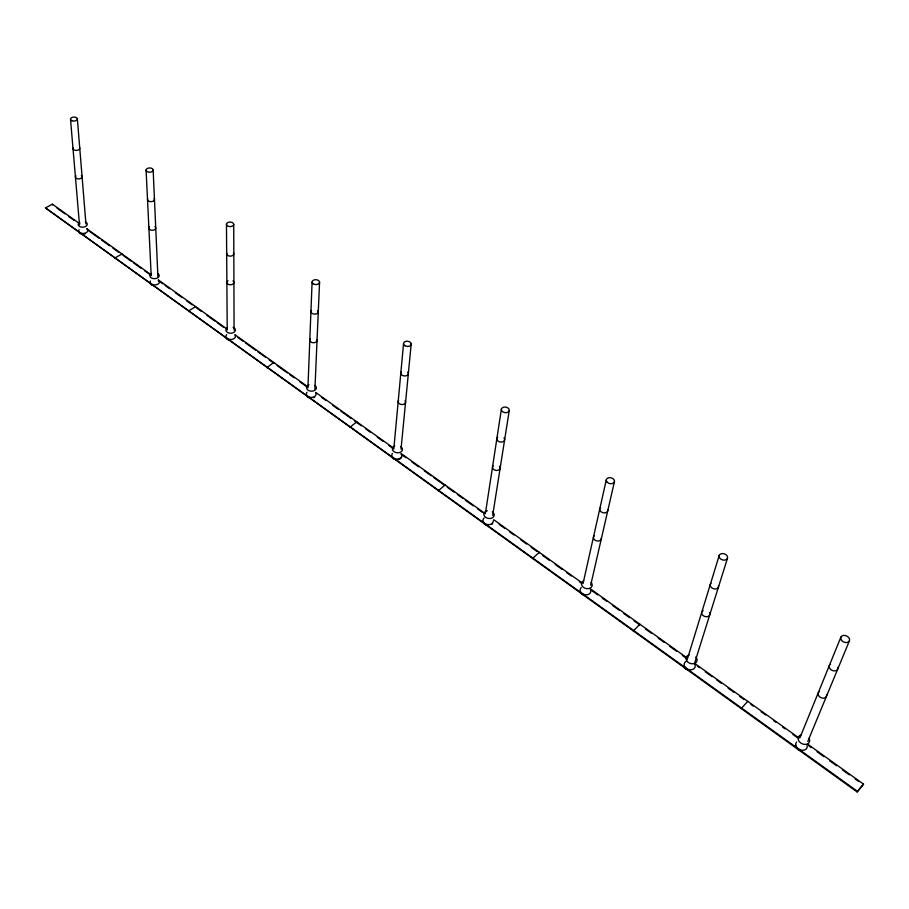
<?xml version="1.0" encoding="UTF-8"?>
<svg xmlns="http://www.w3.org/2000/svg" width="909" height="909" viewBox="0 0 909 909"><rect width="100%" height="100%" fill="white"/><g stroke="black" fill="none" stroke-linecap="round" stroke-linejoin="round"><path stroke-width="1.36" d="M266.871 367.702L273.768 362.464L273.757 363.157L269.223 359.919M307.935 387.666L312.094 282.029M307.742 397.074L307.765 396.381M314.923 389.2L319.559 282.21M349.874 427.355L356.76 421.799L356.703 422.48M393.802 449.069L403.528 343.75M393.358 458.613L393.415 457.92M401.028 449.182L411.209 343.909M438.24 490.871L445.08 484.94L444.99 485.622M485.349 513.778L501.404 409.061M484.588 524.186L484.69 523.504M492.689 515.335L509.233 410.663A4 2.795 8.8 0 0 503.961 407.118A4 2.795 8.8 0 0 502.768 411.822A4 2.795 8.8 0 0 509.233 410.663M532.481 558.615L539.264 552.286L539.139 552.956M583.033 583.612L606.292 479.838M581.999 594.202L582.158 593.532M590.68 585.248L614.461 481.543M633.232 631.028L639.936 624.256L639.754 624.926M687.181 659.707L719.314 555.149M686.25 669.138L686.454 668.467M694.896 662.229L727.382 558.546A4.386 3.17 18 0 0 722.587 553.547A4.386 3.17 18 0 0 720.076 558.467A4.386 3.17 18 0 0 727.382 558.546M741.165 708.611L747.766 701.339M799.897 737.869L840.882 637.141M798.079 749.516L798.341 748.868M807.817 741.403L849.438 640.788M79.844 223.819L52.404 204.195L45.45 207.9L857.096 791.932L863.55 784.126L808.01 744.414M863.55 784.126L857.096 791.932M195.651 306.617L188.731 310.844L188.754 311.548M151.485 275.029L86.707 228.716A4.522 2.818 -2.9 0 1 86.696 232.352A4.522 2.818 -2.9 0 1 80.958 233.147A4.522 2.818 -2.9 0 1 78.992 229.795M227.341 329.263L158.291 279.892A4.636 3 -1.6 0 1 158.45 283.756A4.636 3 -1.6 0 1 152.61 284.619A4.636 3 -1.6 0 1 150.44 281.063M235.261 334.932L307.821 386.802M315.764 392.483L393.358 447.955M401.369 453.693L484.622 513.21M493.678 519.687L581.851 582.726M589.884 588.475L687.147 658.002M695.192 663.763L798.92 737.926M57.04 208.161L65.039 213.876M68.47 216.331L74.186 220.421M89.037 231.045L99.274 238.363M101.547 239.987L109.512 245.691M112.932 248.134L118.613 252.202M123.158 255.452L131.101 261.133M133.373 262.746L141.304 268.428M144.713 270.859L150.383 274.916M162.847 283.835L158.314 280.597A4.625 3 -1.6 0 1 158.995 281.233M165.108 285.449L169.631 288.687M175.301 292.732L182.084 297.595M186.618 300.834L192.276 304.879M196.798 308.117L201.321 311.355M206.979 315.4L214.899 321.059M217.16 322.684L223.955 327.535M237.533 337.25L243.192 341.295M245.453 342.909L255.645 350.204M257.906 351.817L265.837 357.487M277.165 365.588L287.369 372.895M289.641 374.519L294.175 377.758M299.845 381.814L306.651 386.689M321.422 397.244L325.979 400.505M332.808 405.391L338.5 409.459M340.773 411.084L351.022 418.413M354.43 420.856L361.282 425.753M365.85 429.025L370.429 432.298M377.292 437.206L383.007 441.285M388.722 445.376L392.154 447.83M401.301 454.375L405.903 457.67M411.652 461.783L418.549 466.715M424.298 470.828L431.196 475.759M433.491 477.407L443.842 484.804M447.251 487.247L454.023 492.087M457.409 494.507L463.056 498.552M465.317 500.166L473.225 505.824M477.748 509.051L482.259 512.278M499.268 524.448L504.961 528.515M509.517 531.776L514.074 535.037M520.914 539.923L526.606 544.002M531.163 547.263L536.855 551.331M542.593 555.433L549.49 560.364M555.24 564.478L562.137 569.409M566.739 572.704L571.341 575.999M579.397 581.749L581.692 583.396M590.873 589.964L597.69 594.838M602.235 598.088L606.78 601.338M612.473 605.405L619.29 610.291M623.835 613.541L629.517 617.609M634.073 620.858L638.618 624.108M645.504 629.039L651.264 633.153M658.173 638.095L663.922 642.209M669.683 646.322L676.58 651.264M682.341 655.378L685.795 657.855M697.271 666.058L699.555 667.695M705.259 671.774L712.111 676.682M716.69 679.943L721.257 683.216M728.109 688.113L733.824 692.204M739.528 696.283L744.096 699.555M750.936 704.441L753.209 706.066M761.163 711.758L765.708 715.008M773.661 720.689L775.934 722.314M782.751 727.2L785.024 728.825M792.978 734.506L797.523 737.756M808.965 745.937L811.271 747.596M817.043 751.72L823.974 756.686M829.747 760.81L836.678 765.764M842.461 769.9L849.392 774.854M855.164 778.99L858.63 781.467M45.45 207.9L857.403 791.296M52.404 204.195L52.472 204.889M70.538 119.465L79.492 224.796M79.753 232.545L79.81 233.249M77.345 118.636L85.935 223.898M115.091 258.599L115.045 257.906L121.988 253.941L122.033 254.634M146.088 169.972L151.189 275.563M151.348 283.994L151.383 284.687M153.155 170.176A3.534 2.136 -0.9 0 1 147.667 171.869A3.534 2.136 -0.9 0 1 148.042 168.176A3.534 2.136 -0.9 0 1 153.155 170.176L157.927 277.12M226.466 224.228L227.216 329.944M227.227 338.512L227.227 339.205M233.727 224.421A3.636 2.284 0.7 0 1 228.193 226.25A3.636 2.284 0.7 0 1 228.364 222.307A3.636 2.284 0.7 0 1 233.727 224.421L234.079 330.092M590.407 589.555A5.409 4.113 14.2 0 1 588.282 594.429A5.409 4.113 14.2 0 1 581.476 592.963A5.409 4.113 14.2 0 1 581.271 587.589M584.544 595.315A5.409 4.113 14.3 0 1 580.351 592.304M591.123 582.419A5.431 4.113 14.2 0 1 590.066 588.157A5.431 4.113 14.2 0 1 582.555 586.544A5.431 4.113 14.2 0 1 583.635 580.817M601.326 538.037A4.022 2.977 13.6 0 1 596.327 540.787A4.022 2.977 13.6 0 1 594.247 535.799M607.78 509.904A4.102 2.977 13.3 0 1 602.701 512.653A4.102 2.977 13.3 0 1 600.565 507.654M694.726 664.149A5.67 4.352 20 0 1 692.408 669.558A5.67 4.352 20 0 1 685.125 667.183A5.67 4.352 20 0 1 686.181 661.366M687.522 669.865A5.67 4.352 20 0 1 684.443 667.092M695.839 657.048A5.693 4.352 19.8 0 1 694.692 663.4A5.693 4.352 19.8 0 1 686.715 660.798A5.693 4.352 19.8 0 1 689.261 654.9M709.52 612.643A4.227 3.159 18.9 0 1 707.827 616.552A4.227 3.159 18.9 0 1 702.384 614.814A4.227 3.159 18.9 0 1 703.146 610.598M718.542 585.714A4.306 3.159 18.5 0 1 713.485 588.714A4.306 3.159 18.5 0 1 710.963 583.317M800.92 750.789A5.999 4.568 26 0 1 796.932 748.505M795.591 746.05A5.999 4.568 26 0 1 795.477 744.789M807.112 745.437A5.999 4.568 25.9 0 1 800.443 749.936A5.999 4.568 25.9 0 1 796.659 741.96M809.044 738.278A6.022 4.579 25.8 0 1 806.533 744.266A6.022 4.579 25.8 0 1 798.75 740.79A6.022 4.579 25.8 0 1 801.272 734.813M826.531 694.624A4.477 3.329 24.6 0 1 823.986 698.112A4.477 3.329 24.6 0 1 818.702 695.805A4.477 3.329 24.6 0 1 819.429 691.522M837.803 667.342A4.568 3.341 23.9 0 1 835.223 670.842A4.568 3.341 23.9 0 1 829.837 668.524A4.568 3.341 23.9 0 1 830.542 664.218M85.196 233.829A4.522 2.818 -2.9 0 1 84.071 234.09M81.73 234.033A4.522 2.818 -2.9 0 1 78.833 231.943M85.321 221.978A4.545 2.818 -2.8 0 1 86.185 226.08A4.545 2.818 -2.8 0 1 79.492 226.443A4.545 2.818 -2.8 0 1 79.81 222.285M81.333 175.528A3.352 2.011 -2.5 0 1 81.117 178.255A3.352 2.011 -2.5 0 1 76.595 178.494A3.352 2.011 -2.5 0 1 76.026 175.801M79.481 147.485A3.409 2.011 -2.3 0 1 76.515 150.405A3.409 2.011 -2.3 0 1 73.197 147.781M153.382 285.517A4.625 3 -1.6 0 1 150.315 283.313M158.007 273.62A4.647 3 -1.6 0 1 157.609 277.87A4.647 3 -1.6 0 1 151.053 277.711A4.647 3 -1.6 0 1 151.462 273.461M154.894 226.648A3.431 2.148 -1.2 0 1 154.803 229.557A3.431 2.148 -1.2 0 1 150.178 229.818A3.431 2.148 -1.2 0 1 149.462 226.955M154.11 198.537A3.488 2.148 -1 0 1 151.224 201.662A3.488 2.148 -1 0 1 147.69 198.889M234.852 334.796A4.75 3.204 0.1 0 1 233.624 338.83A4.75 3.204 0.1 0 1 227.523 338.705A4.75 3.204 0.1 0 1 226.648 334.626M229.318 340.08A4.738 3.204 0.1 0 1 226.068 337.739M233.147 327.32A4.761 3.204 0.1 0 1 234.465 331.955A4.761 3.204 0.1 0 1 227.477 332.421A4.761 3.204 0.1 0 1 227.386 327.706M232.954 280.904A3.522 2.295 0.4 0 1 232.818 284.153A3.522 2.295 0.4 0 1 227.841 284.04A3.522 2.295 0.4 0 1 227.989 280.79M233.397 252.782A3.579 2.295 0.5 0 1 230.613 256.133A3.579 2.295 0.5 0 1 226.83 253.168M314.639 397.199A4.875 3.409 2.4 0 1 313.628 397.722M309.924 397.994A4.875 3.409 2.4 0 1 306.299 394.62M315.9 393.222A4.875 3.409 2.4 0 1 310.583 397.403A4.875 3.409 2.4 0 1 306.981 392.233M314.9 385.416A4.886 3.409 2.4 0 1 314.616 390.438A4.886 3.409 2.4 0 1 307.469 389.654A4.886 3.409 2.4 0 1 309.003 384.768M316.911 339.716A3.613 2.454 2.6 0 1 312.969 342.704A3.613 2.454 2.6 0 1 310.287 338.989M317.775 310.514A3.681 2.454 2.6 0 1 316.991 313.605A3.681 2.454 2.6 0 1 312.264 313.491A3.681 2.454 2.6 0 1 311.423 310.378M401.051 453.636A5.022 3.636 5.4 0 1 400.199 458.25A5.022 3.636 5.4 0 1 393.756 458.147A5.022 3.636 5.4 0 1 392.393 453.5M401.642 457.102A5.022 3.636 5.4 0 1 401.199 457.977M400.449 458.715A5.022 3.636 5.4 0 1 398.244 459.636M395.654 459.59A5.022 3.636 5.4 0 1 392.518 457.841M400.824 446.637A5.045 3.636 5.4 0 1 400.801 452.023A5.045 3.636 5.4 0 1 393.415 451.194A5.045 3.636 5.4 0 1 394.733 445.967M405.028 400.608A3.727 2.625 5.4 0 1 404.391 403.926A3.727 2.625 5.4 0 1 399.608 403.846A3.727 2.625 5.4 0 1 398.585 400.494M407.766 372.088A3.795 2.613 5.4 0 1 407.141 375.394A3.795 2.613 5.4 0 1 402.278 375.303A3.795 2.613 5.4 0 1 401.233 371.951M492.61 523.47A5.193 3.875 9.3 0 1 491.871 524.277M488.349 525.379A5.193 3.875 9.3 0 1 483.69 523.357M483.077 522.414A5.193 3.875 9.3 0 1 482.804 521.391M493.201 520.846A5.193 3.875 9.3 0 1 486.463 524.379A5.193 3.875 9.3 0 1 484.133 517.971M492.371 511.881A5.215 3.875 9.3 0 1 492.314 517.846A5.215 3.875 9.3 0 1 484.508 516.198A5.215 3.875 9.3 0 1 487.292 510.801M499.484 466.26A3.863 2.795 9.1 0 1 498.78 469.976A3.863 2.795 9.1 0 1 493.598 469.396A3.863 2.795 9.1 0 1 493.405 465.59M503.95 437.888A3.931 2.795 8.9 0 1 503.245 441.604A3.931 2.795 8.9 0 1 497.973 441.013A3.931 2.795 8.9 0 1 497.768 437.195M607.11 482.168A4.17 2.977 13 0 0 614.189 482.27A4.17 2.977 13 0 0 609.837 477.645A4.17 2.977 13 0 0 607.11 482.168M841.211 639.868A4.647 3.352 23.3 0 0 848.961 641.527A4.647 3.352 23.3 0 0 845.302 635.516A4.647 3.352 23.3 0 0 841.211 639.868M71.947 120.738A3.454 2 -2 0 0 77.379 119.159A3.454 2 -2 0 0 72.504 117.284A3.454 2 -2 0 0 71.947 120.738M313.207 283.79A3.738 2.443 2.7 0 0 319.445 282.835A3.738 2.443 2.7 0 0 314.832 279.745A3.738 2.443 2.7 0 0 313.207 283.79M404.778 345.636A3.863 2.613 5.4 0 0 411.129 344.591A3.863 2.613 5.4 0 0 406.209 341.284A3.863 2.613 5.4 0 0 404.778 345.636"/></g></svg>
